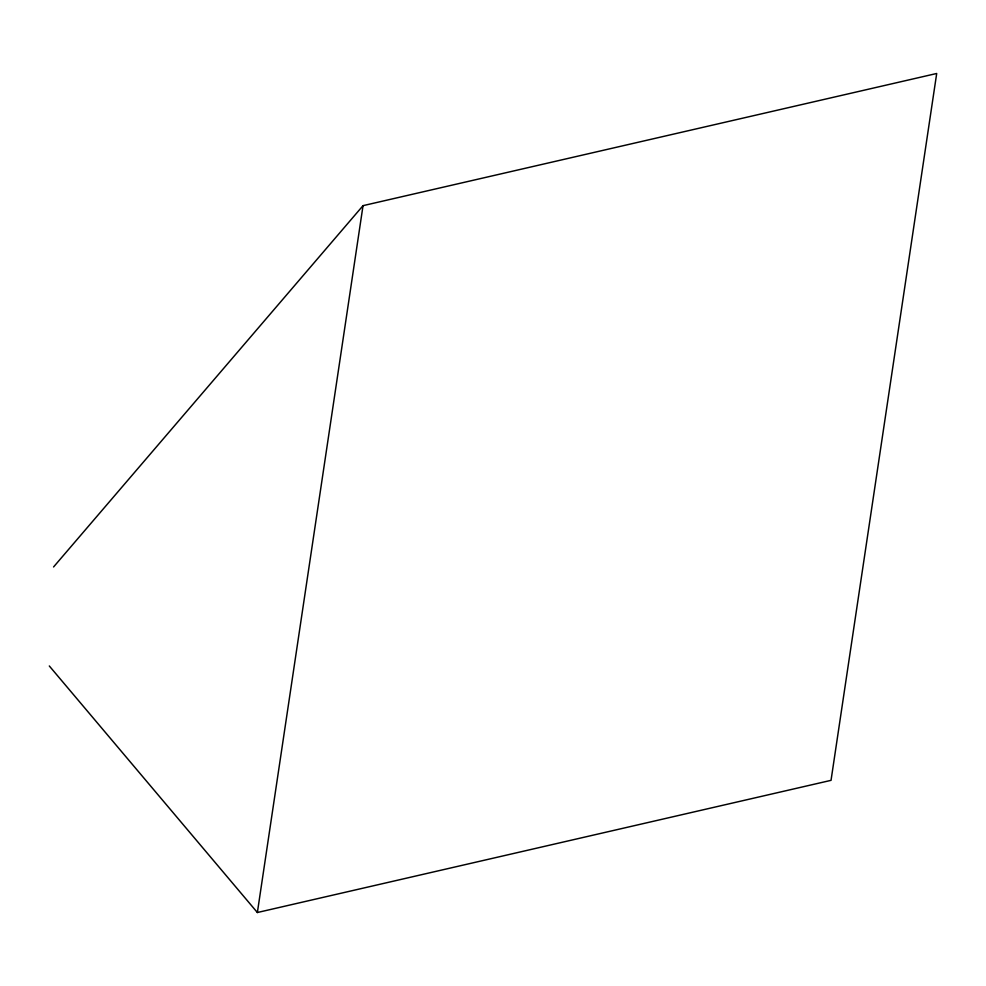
<?xml version="1.0" encoding="UTF-8"?>
<svg xmlns="http://www.w3.org/2000/svg" width="986" height="986" viewBox="0 0 986 986"><rect width="100%" height="100%" fill="white"/><g stroke="black" fill="none" stroke-linecap="round" stroke-linejoin="round"><path stroke-width="1.48" d="M257.371 912.518L363.033 205.655L936.7 73.482L831.038 780.345L257.371 912.518L49.3 665.969M53.564 566.962L363.033 205.655"/></g></svg>
